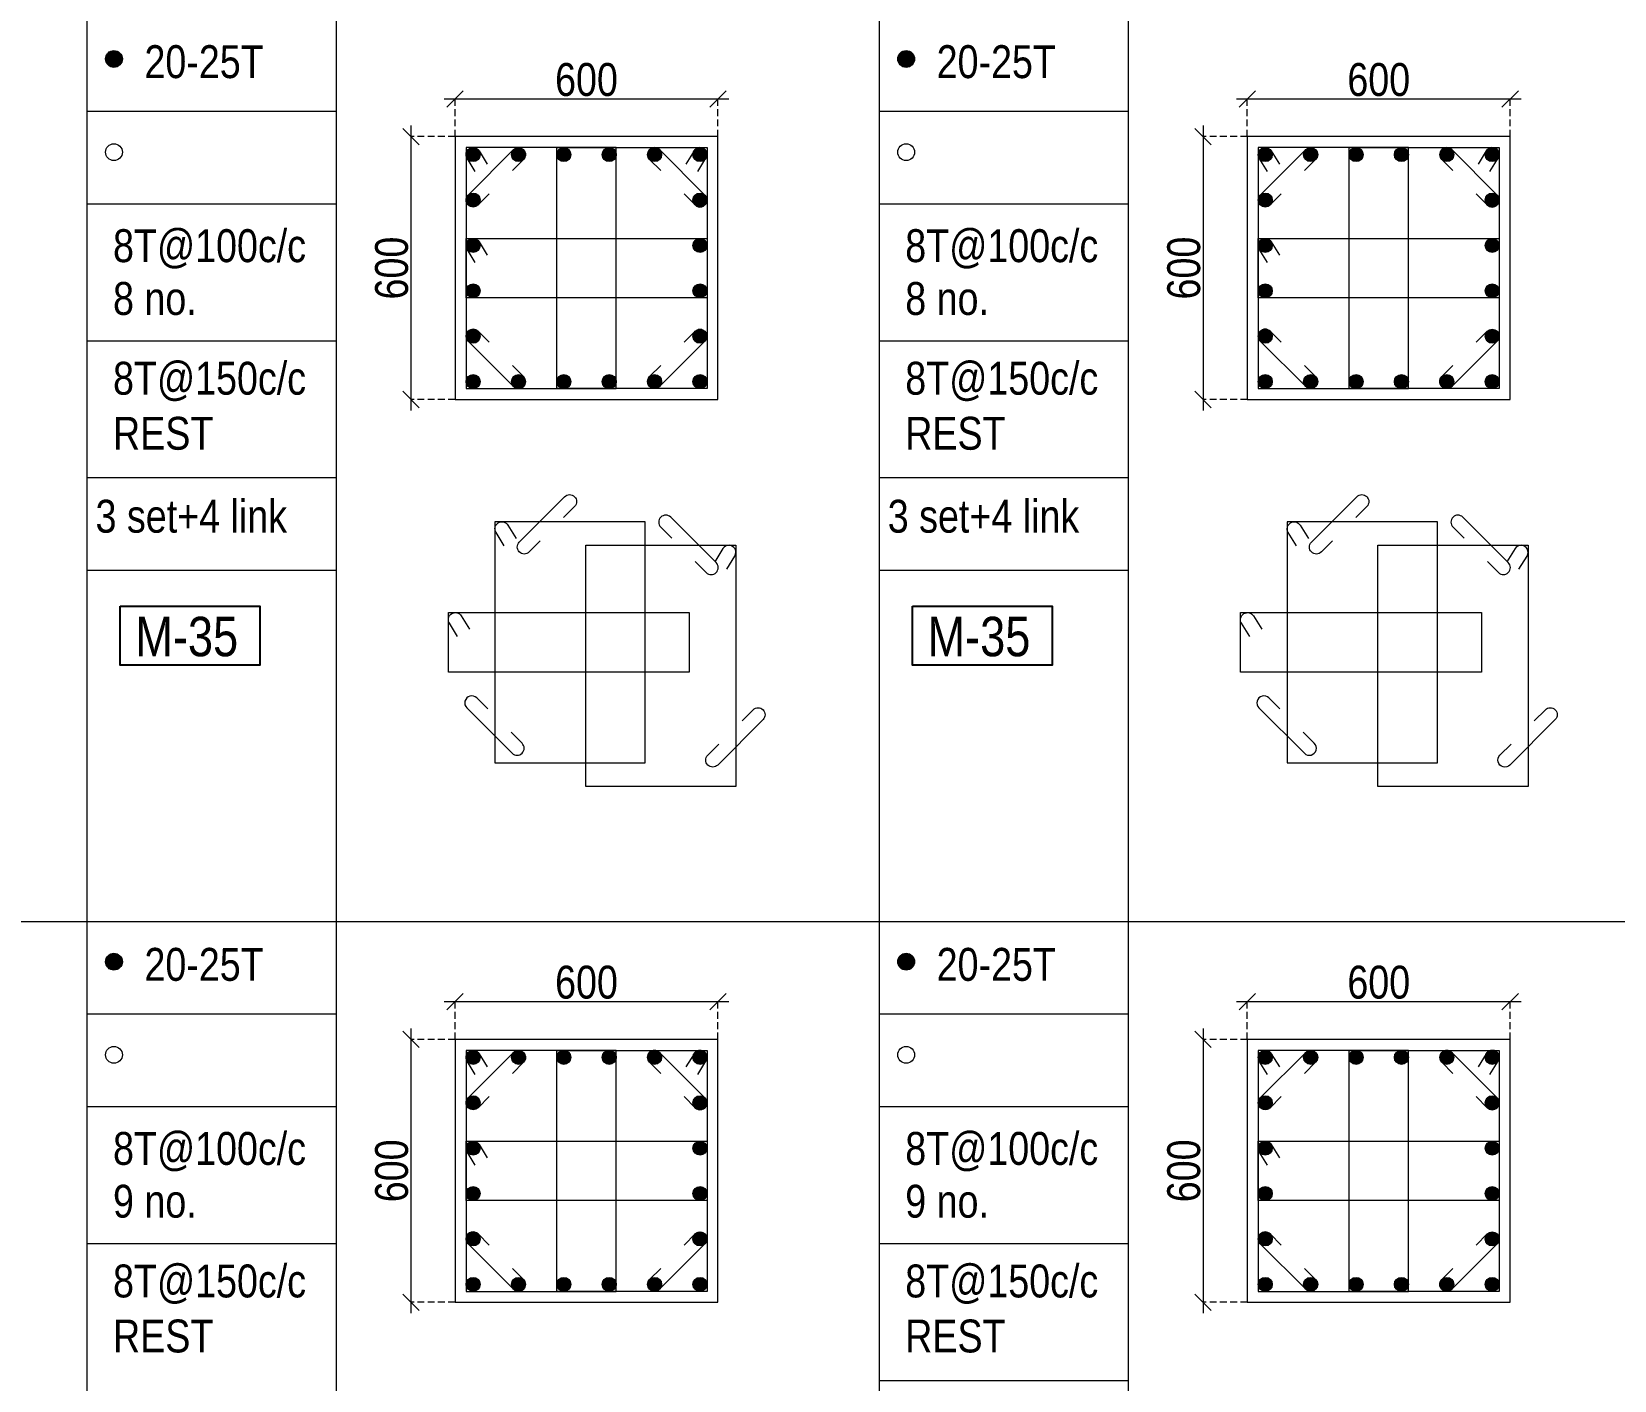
# Model space of a CAD drawing. Header units: millimetres. Extents: x 1112055 to 3390982, y -148532 to 766891.
# Drawn here: x 2546864 to 2561315, y 595794 to 608104 of the extents above; entities that cross this region are included whole.
import ezdxf
from ezdxf.enums import TextEntityAlignment as Align

# ---------------------------------------------------------------- set-up
doc = ezdxf.new("R2010")
doc.units = ezdxf.units.MM
doc.header["$PDMODE"] = 35
doc.header["$PDSIZE"] = -25
doc.linetypes.add('DASHED2', pattern=[0.375, 0.25, -0.125])
doc.linetypes.add('Hidden', pattern=[9.525, 6.35, -3.175])
for name, color, linetype, lineweight in [('B COL. SIZE DIM', 220, 'Continuous', 25), ('B COLSCH', 204, 'Continuous', 20), ('B COLUMN', 1, 'Hidden', 9), ('B STEEL', 34, 'Continuous', 15)]:
    doc.layers.add(name, color=color, linetype=linetype, lineweight=lineweight)
doc.layers.add('B TEXT', color=7, linetype='Continuous')
doc.styles.add('dim inside', font='romans.shx', dxfattribs={"width": 0.8, "height": 125})
doc.styles.add('SWINC', font='swissc.ttf')
doc.dimstyles.new('dim inside', dxfattribs={"dimtxt": 125, "dimasz": 100, "dimexe": 0, "dimexo": 0, "dimgap": 10, "dimtad": 0, "dimdec": 0, "dimzin": 0, "dimdsep": 46, "dimtxsty": 'dim inside', "dimblk": 'SMALL', "dimcen": 0.09, "dimadec": 0, "dimazin": 0, "dimtfac": 1, "dimtdec": 0, "dimtofl": 0, "dimtmove": 0, "dimatfit": 3, "dimfxl": 1, "dimtolj": 1, "dimtzin": 0, "dimarcsym": 2})

# ---------------------------------------------------------------- blocks, each defined once
blk = doc.blocks.new('_Oblique')
at = {"color": 0, "linetype": 'ByBlock', "lineweight": -2}
blk.add_line((-0.5, -0.5), (0.5, 0.5), dxfattribs=at)
blk = doc.blocks.new('*D5577')
at = {"layer": 'B COL. SIZE DIM', "color": 250, "lineweight": 9, "ltscale": 250, "transparency": 16777216}
blk.add_line((2557864, 599251), (2560464, 599251), dxfattribs=at)
at = {"layer": 'B COL. SIZE DIM', "color": 250, "linetype": 'DASHED2', "lineweight": 9, "ltscale": 250, "transparency": 16777216}
for p, q in [((2557964, 598906), (2557964, 599251)), ((2560364, 598906), (2560364, 599251))]:
    blk.add_line(p, q, dxfattribs=at)
at = {"layer": 'Defpoints', "color": 0, "lineweight": 40, "transparency": 16777216}
for p in [(2560364, 599251), (2557964, 598906), (2560364, 598906)]:
    blk.add_point(p, dxfattribs=at)
at = {"layer": 'B COL. SIZE DIM', "color": 250, "lineweight": 9, "transparency": 16777216, "xscale": 150, "yscale": 150, "zscale": 150, "rotation": 180}
blk.add_blockref('_Oblique', (2557964, 599251), dxfattribs=at)
at = {"layer": 'B COL. SIZE DIM', "color": 250, "lineweight": 9, "transparency": 16777216, "xscale": 150, "yscale": 150, "zscale": 150}
blk.add_blockref('_Oblique', (2560364, 599251), dxfattribs=at)
at = {"layer": 'B COL. SIZE DIM', "color": 6, "transparency": 16777216, "insert": (2559164, 599426), "char_height": 300, "attachment_point": 5, "style": 'SWINC'}
blk.add_mtext('\\A1;600', dxfattribs=at)
blk = doc.blocks.new('*D5578')
at = {"layer": 'B COL. SIZE DIM', "color": 250, "lineweight": 9, "ltscale": 250, "transparency": 16777216}
blk.add_line((2557560, 599006), (2557560, 596406), dxfattribs=at)
at = {"layer": 'B COL. SIZE DIM', "color": 250, "linetype": 'DASHED2', "lineweight": 9, "ltscale": 250, "transparency": 16777216}
for p, q in [((2557964, 598906), (2557560, 598906)), ((2557964, 596506), (2557560, 596506))]:
    blk.add_line(p, q, dxfattribs=at)
at = {"layer": 'Defpoints', "color": 0, "lineweight": 40, "transparency": 16777216}
for p in [(2557964, 598906), (2557560, 596506), (2557964, 596506)]:
    blk.add_point(p, dxfattribs=at)
at = {"layer": 'B COL. SIZE DIM', "color": 250, "lineweight": 9, "transparency": 16777216, "xscale": 150, "yscale": 150, "zscale": 150}
for p, rotation in [((2557560, 598906), 90), ((2557560, 596506), 270)]:
    blk.add_blockref('_Oblique', p, dxfattribs=dict(at, rotation=rotation))
at = {"layer": 'B COL. SIZE DIM', "color": 6, "transparency": 16777216, "insert": (2557385, 597706), "char_height": 300, "attachment_point": 5, "rotation": 90, "style": 'SWINC'}
blk.add_mtext('\\A1;600', dxfattribs=at)
blk = doc.blocks.new('*D5579')
at = {"layer": 'B COL. SIZE DIM', "color": 250, "lineweight": 9, "ltscale": 250, "transparency": 16777216}
blk.add_line((2557864, 607490), (2560464, 607490), dxfattribs=at)
at = {"layer": 'B COL. SIZE DIM', "color": 250, "linetype": 'DASHED2', "lineweight": 9, "ltscale": 250, "transparency": 16777216}
for p, q in [((2557964, 607146), (2557964, 607490)), ((2560364, 607146), (2560364, 607490))]:
    blk.add_line(p, q, dxfattribs=at)
at = {"layer": 'Defpoints', "color": 0, "lineweight": 40, "transparency": 16777216}
for p in [(2560364, 607490), (2557964, 607146), (2560364, 607146)]:
    blk.add_point(p, dxfattribs=at)
at = {"layer": 'B COL. SIZE DIM', "color": 250, "lineweight": 9, "transparency": 16777216, "xscale": 150, "yscale": 150, "zscale": 150, "rotation": 180}
blk.add_blockref('_Oblique', (2557964, 607490), dxfattribs=at)
at = {"layer": 'B COL. SIZE DIM', "color": 250, "lineweight": 9, "transparency": 16777216, "xscale": 150, "yscale": 150, "zscale": 150}
blk.add_blockref('_Oblique', (2560364, 607490), dxfattribs=at)
at = {"layer": 'B COL. SIZE DIM', "color": 6, "transparency": 16777216, "insert": (2559164, 607665), "char_height": 300, "attachment_point": 5, "style": 'SWINC'}
blk.add_mtext('\\A1;600', dxfattribs=at)
blk = doc.blocks.new('*D5580')
at = {"layer": 'B COL. SIZE DIM', "color": 250, "lineweight": 9, "ltscale": 250, "transparency": 16777216}
blk.add_line((2557560, 607246), (2557560, 604646), dxfattribs=at)
at = {"layer": 'B COL. SIZE DIM', "color": 250, "linetype": 'DASHED2', "lineweight": 9, "ltscale": 250, "transparency": 16777216}
for p, q in [((2557964, 607146), (2557560, 607146)), ((2557964, 604746), (2557560, 604746))]:
    blk.add_line(p, q, dxfattribs=at)
at = {"layer": 'Defpoints', "color": 0, "lineweight": 40, "transparency": 16777216}
for p in [(2557964, 607146), (2557560, 604746), (2557964, 604746)]:
    blk.add_point(p, dxfattribs=at)
at = {"layer": 'B COL. SIZE DIM', "color": 250, "lineweight": 9, "transparency": 16777216, "xscale": 150, "yscale": 150, "zscale": 150}
for p, rotation in [((2557560, 607146), 90), ((2557560, 604746), 270)]:
    blk.add_blockref('_Oblique', p, dxfattribs=dict(at, rotation=rotation))
at = {"layer": 'B COL. SIZE DIM', "color": 6, "transparency": 16777216, "insert": (2557385, 605946), "char_height": 300, "attachment_point": 5, "rotation": 90, "style": 'SWINC'}
blk.add_mtext('\\A1;600', dxfattribs=at)
blk = doc.blocks.new('*D5299')
at = {"layer": 'B COL. SIZE DIM', "color": 250, "lineweight": 9, "ltscale": 250, "transparency": 16777216}
blk.add_line((2550630, 599251), (2553230, 599251), dxfattribs=at)
at = {"layer": 'B COL. SIZE DIM', "color": 250, "linetype": 'DASHED2', "lineweight": 9, "ltscale": 250, "transparency": 16777216}
for p, q in [((2550730, 598906), (2550730, 599251)), ((2553130, 598906), (2553130, 599251))]:
    blk.add_line(p, q, dxfattribs=at)
at = {"layer": 'Defpoints', "color": 0, "lineweight": 40, "transparency": 16777216}
for p in [(2553130, 599251), (2550730, 598906), (2553130, 598906)]:
    blk.add_point(p, dxfattribs=at)
at = {"layer": 'B COL. SIZE DIM', "color": 250, "lineweight": 9, "transparency": 16777216, "xscale": 150, "yscale": 150, "zscale": 150, "rotation": 180}
blk.add_blockref('_Oblique', (2550730, 599251), dxfattribs=at)
at = {"layer": 'B COL. SIZE DIM', "color": 250, "lineweight": 9, "transparency": 16777216, "xscale": 150, "yscale": 150, "zscale": 150}
blk.add_blockref('_Oblique', (2553130, 599251), dxfattribs=at)
at = {"layer": 'B COL. SIZE DIM', "color": 6, "transparency": 16777216, "insert": (2551930, 599426), "char_height": 300, "attachment_point": 5, "style": 'SWINC'}
blk.add_mtext('\\A1;600', dxfattribs=at)
blk = doc.blocks.new('*D5300')
at = {"layer": 'B COL. SIZE DIM', "color": 250, "lineweight": 9, "ltscale": 250, "transparency": 16777216}
blk.add_line((2550327, 599006), (2550327, 596406), dxfattribs=at)
at = {"layer": 'B COL. SIZE DIM', "color": 250, "linetype": 'DASHED2', "lineweight": 9, "ltscale": 250, "transparency": 16777216}
for p, q in [((2550730, 598906), (2550327, 598906)), ((2550730, 596506), (2550327, 596506))]:
    blk.add_line(p, q, dxfattribs=at)
at = {"layer": 'Defpoints', "color": 0, "lineweight": 40, "transparency": 16777216}
for p in [(2550730, 598906), (2550327, 596506), (2550730, 596506)]:
    blk.add_point(p, dxfattribs=at)
at = {"layer": 'B COL. SIZE DIM', "color": 250, "lineweight": 9, "transparency": 16777216, "xscale": 150, "yscale": 150, "zscale": 150}
for p, rotation in [((2550327, 598906), 90), ((2550327, 596506), 270)]:
    blk.add_blockref('_Oblique', p, dxfattribs=dict(at, rotation=rotation))
at = {"layer": 'B COL. SIZE DIM', "color": 6, "transparency": 16777216, "insert": (2550152, 597706), "char_height": 300, "attachment_point": 5, "rotation": 90, "style": 'SWINC'}
blk.add_mtext('\\A1;600', dxfattribs=at)
blk = doc.blocks.new('*D5301')
at = {"layer": 'B COL. SIZE DIM', "color": 250, "lineweight": 9, "ltscale": 250, "transparency": 16777216}
blk.add_line((2550630, 607490), (2553230, 607490), dxfattribs=at)
at = {"layer": 'B COL. SIZE DIM', "color": 250, "linetype": 'DASHED2', "lineweight": 9, "ltscale": 250, "transparency": 16777216}
for p, q in [((2550730, 607146), (2550730, 607490)), ((2553130, 607146), (2553130, 607490))]:
    blk.add_line(p, q, dxfattribs=at)
at = {"layer": 'Defpoints', "color": 0, "lineweight": 40, "transparency": 16777216}
for p in [(2553130, 607490), (2550730, 607146), (2553130, 607146)]:
    blk.add_point(p, dxfattribs=at)
at = {"layer": 'B COL. SIZE DIM', "color": 250, "lineweight": 9, "transparency": 16777216, "xscale": 150, "yscale": 150, "zscale": 150, "rotation": 180}
blk.add_blockref('_Oblique', (2550730, 607490), dxfattribs=at)
at = {"layer": 'B COL. SIZE DIM', "color": 250, "lineweight": 9, "transparency": 16777216, "xscale": 150, "yscale": 150, "zscale": 150}
blk.add_blockref('_Oblique', (2553130, 607490), dxfattribs=at)
at = {"layer": 'B COL. SIZE DIM', "color": 6, "transparency": 16777216, "insert": (2551930, 607665), "char_height": 300, "attachment_point": 5, "style": 'SWINC'}
blk.add_mtext('\\A1;600', dxfattribs=at)
blk = doc.blocks.new('*D5302')
at = {"layer": 'B COL. SIZE DIM', "color": 250, "lineweight": 9, "ltscale": 250, "transparency": 16777216}
blk.add_line((2550327, 607246), (2550327, 604646), dxfattribs=at)
at = {"layer": 'B COL. SIZE DIM', "color": 250, "linetype": 'DASHED2', "lineweight": 9, "ltscale": 250, "transparency": 16777216}
for p, q in [((2550730, 607146), (2550327, 607146)), ((2550730, 604746), (2550327, 604746))]:
    blk.add_line(p, q, dxfattribs=at)
at = {"layer": 'Defpoints', "color": 0, "lineweight": 40, "transparency": 16777216}
for p in [(2550730, 607146), (2550327, 604746), (2550730, 604746)]:
    blk.add_point(p, dxfattribs=at)
at = {"layer": 'B COL. SIZE DIM', "color": 250, "lineweight": 9, "transparency": 16777216, "xscale": 150, "yscale": 150, "zscale": 150}
for p, rotation in [((2550327, 607146), 90), ((2550327, 604746), 270)]:
    blk.add_blockref('_Oblique', p, dxfattribs=dict(at, rotation=rotation))
at = {"layer": 'B COL. SIZE DIM', "color": 6, "transparency": 16777216, "insert": (2550152, 605946), "char_height": 300, "attachment_point": 5, "rotation": 90, "style": 'SWINC'}
blk.add_mtext('\\A1;600', dxfattribs=at)

msp = doc.modelspace()

# ---------------------------------------------------------------- hatches: boundary and pattern name
at = {"layer": 'B STEEL', "lineweight": 9, "ltscale": 0.5}
h = msp.add_hatch(color=34, dxfattribs=at)
edge = h.paths.add_edge_path()
edge.add_arc((2547615.2, 607854.7), 76.8, 0, 360)
h = msp.add_hatch(color=34, dxfattribs=at)
edge = h.paths.add_edge_path()
edge.add_arc((2554848.8, 607854.7), 76.8, 0, 360)
h = msp.add_hatch(color=34, dxfattribs=at)
edge = h.paths.add_edge_path()
edge.add_arc((2550894.4, 606981.5), 64, 0, 360)
h = msp.add_hatch(color=34, dxfattribs=at)
edge = h.paths.add_edge_path()
edge.add_arc((2551308.8, 606981.5), 64, 180, 540, ccw=False)
at = {"layer": 'B STEEL'}
h = msp.add_hatch(color=34, dxfattribs=at)
edge = h.paths.add_edge_path()
edge.add_arc((2551723.2, 606981.5), 64, 0, 360)
h = msp.add_hatch(color=34, dxfattribs=at)
edge = h.paths.add_edge_path()
edge.add_arc((2552137.6, 606981.5), 64, 0, 360)
at = {"layer": 'B STEEL', "lineweight": 9, "ltscale": 0.5}
h = msp.add_hatch(color=34, dxfattribs=at)
edge = h.paths.add_edge_path()
edge.add_arc((2552552, 606981.5), 64, 180, 540, ccw=False)
h = msp.add_hatch(color=34, dxfattribs=at)
edge = h.paths.add_edge_path()
edge.add_arc((2552966.4, 606981.5), 64, 180, 540, ccw=False)
h = msp.add_hatch(color=34, dxfattribs=at)
edge = h.paths.add_edge_path()
edge.add_arc((2558128, 606981.5), 64, 0, 360)
h = msp.add_hatch(color=34, dxfattribs=at)
edge = h.paths.add_edge_path()
edge.add_arc((2558542.4, 606981.5), 64, 180, 540, ccw=False)
at = {"layer": 'B STEEL'}
h = msp.add_hatch(color=34, dxfattribs=at)
edge = h.paths.add_edge_path()
edge.add_arc((2558956.8, 606981.5), 64, 0, 360)
h = msp.add_hatch(color=34, dxfattribs=at)
edge = h.paths.add_edge_path()
edge.add_arc((2559371.2, 606981.5), 64, 0, 360)
at = {"layer": 'B STEEL', "lineweight": 9, "ltscale": 0.5}
h = msp.add_hatch(color=34, dxfattribs=at)
edge = h.paths.add_edge_path()
edge.add_arc((2559785.6, 606981.5), 64, 180, 540, ccw=False)
h = msp.add_hatch(color=34, dxfattribs=at)
edge = h.paths.add_edge_path()
edge.add_arc((2560199.9, 606981.5), 64, 180, 540, ccw=False)
h = msp.add_hatch(color=34, dxfattribs=at)
edge = h.paths.add_edge_path()
edge.add_arc((2550894.4, 606567.1), 64, 0, 360)
h = msp.add_hatch(color=34, dxfattribs=at)
edge = h.paths.add_edge_path()
edge.add_arc((2552966.4, 606567.1), 64, 180, 540, ccw=False)
h = msp.add_hatch(color=34, dxfattribs=at)
edge = h.paths.add_edge_path()
edge.add_arc((2558128, 606567.1), 64, 0, 360)
h = msp.add_hatch(color=34, dxfattribs=at)
edge = h.paths.add_edge_path()
edge.add_arc((2560199.9, 606567.1), 64, 180, 540, ccw=False)
at = {"layer": 'B STEEL'}
h = msp.add_hatch(color=34, dxfattribs=at)
edge = h.paths.add_edge_path()
edge.add_arc((2550894.4, 606152.7), 64, 0, 360)
h = msp.add_hatch(color=34, dxfattribs=at)
edge = h.paths.add_edge_path()
edge.add_arc((2552966.4, 606152.7), 64, 0, 360)
h = msp.add_hatch(color=34, dxfattribs=at)
edge = h.paths.add_edge_path()
edge.add_arc((2558128, 606152.7), 64, 0, 360)
h = msp.add_hatch(color=34, dxfattribs=at)
edge = h.paths.add_edge_path()
edge.add_arc((2560199.9, 606152.7), 64, 0, 360)
h = msp.add_hatch(color=34, dxfattribs=at)
edge = h.paths.add_edge_path()
edge.add_arc((2550894.4, 605738.3), 64, 0, 360)
h = msp.add_hatch(color=34, dxfattribs=at)
edge = h.paths.add_edge_path()
edge.add_arc((2552966.4, 605738.3), 64, 0, 360)
h = msp.add_hatch(color=34, dxfattribs=at)
edge = h.paths.add_edge_path()
edge.add_arc((2558128, 605738.3), 64, 0, 360)
h = msp.add_hatch(color=34, dxfattribs=at)
edge = h.paths.add_edge_path()
edge.add_arc((2560199.9, 605738.3), 64, 0, 360)
at = {"layer": 'B STEEL', "lineweight": 9, "ltscale": 0.5}
h = msp.add_hatch(color=34, dxfattribs=at)
edge = h.paths.add_edge_path()
edge.add_arc((2550894.4, 605323.9), 64, 0, 360)
h = msp.add_hatch(color=34, dxfattribs=at)
edge = h.paths.add_edge_path()
edge.add_arc((2552966.4, 605323.9), 64, 180, 540, ccw=False)
h = msp.add_hatch(color=34, dxfattribs=at)
edge = h.paths.add_edge_path()
edge.add_arc((2558128, 605323.9), 64, 0, 360)
h = msp.add_hatch(color=34, dxfattribs=at)
edge = h.paths.add_edge_path()
edge.add_arc((2560199.9, 605323.9), 64, 180, 540, ccw=False)
h = msp.add_hatch(color=34, dxfattribs=at)
edge = h.paths.add_edge_path()
edge.add_arc((2550894.4, 604909.5), 64, 0, 360, ccw=False)
h = msp.add_hatch(color=34, dxfattribs=at)
edge = h.paths.add_edge_path()
edge.add_arc((2551308.8, 604909.5), 64, -180, 180)
at = {"layer": 'B STEEL'}
h = msp.add_hatch(color=34, dxfattribs=at)
edge = h.paths.add_edge_path()
edge.add_arc((2551723.2, 604909.5), 64, 0, 360)
h = msp.add_hatch(color=34, dxfattribs=at)
edge = h.paths.add_edge_path()
edge.add_arc((2552137.6, 604909.5), 64, 0, 360)
at = {"layer": 'B STEEL', "lineweight": 9, "ltscale": 0.5}
h = msp.add_hatch(color=34, dxfattribs=at)
edge = h.paths.add_edge_path()
edge.add_arc((2552552, 604909.5), 64, -180, 180)
h = msp.add_hatch(color=34, dxfattribs=at)
edge = h.paths.add_edge_path()
edge.add_arc((2552966.4, 604909.5), 64, -180, 180)
h = msp.add_hatch(color=34, dxfattribs=at)
edge = h.paths.add_edge_path()
edge.add_arc((2558128, 604909.5), 64, 0, 360, ccw=False)
h = msp.add_hatch(color=34, dxfattribs=at)
edge = h.paths.add_edge_path()
edge.add_arc((2558542.4, 604909.5), 64, -180, 180)
at = {"layer": 'B STEEL'}
h = msp.add_hatch(color=34, dxfattribs=at)
edge = h.paths.add_edge_path()
edge.add_arc((2558956.8, 604909.5), 64, 0, 360)
h = msp.add_hatch(color=34, dxfattribs=at)
edge = h.paths.add_edge_path()
edge.add_arc((2559371.2, 604909.5), 64, 0, 360)
at = {"layer": 'B STEEL', "lineweight": 9, "ltscale": 0.5}
h = msp.add_hatch(color=34, dxfattribs=at)
edge = h.paths.add_edge_path()
edge.add_arc((2559785.6, 604909.5), 64, -180, 180)
h = msp.add_hatch(color=34, dxfattribs=at)
edge = h.paths.add_edge_path()
edge.add_arc((2560199.9, 604909.5), 64, -180, 180)
h = msp.add_hatch(color=34, dxfattribs=at)
edge = h.paths.add_edge_path()
edge.add_arc((2547615.2, 599614.8), 76.8, 0, 360)
h = msp.add_hatch(color=34, dxfattribs=at)
edge = h.paths.add_edge_path()
edge.add_arc((2554848.8, 599614.8), 76.8, 0, 360)
h = msp.add_hatch(color=34, dxfattribs=at)
edge = h.paths.add_edge_path()
edge.add_arc((2550894.4, 598741.7), 64, 0, 360)
h = msp.add_hatch(color=34, dxfattribs=at)
edge = h.paths.add_edge_path()
edge.add_arc((2551308.8, 598741.7), 64, 180, 540, ccw=False)
at = {"layer": 'B STEEL'}
h = msp.add_hatch(color=34, dxfattribs=at)
edge = h.paths.add_edge_path()
edge.add_arc((2551723.2, 598741.7), 64, 0, 360)
h = msp.add_hatch(color=34, dxfattribs=at)
edge = h.paths.add_edge_path()
edge.add_arc((2552137.6, 598741.7), 64, 0, 360)
at = {"layer": 'B STEEL', "lineweight": 9, "ltscale": 0.5}
h = msp.add_hatch(color=34, dxfattribs=at)
edge = h.paths.add_edge_path()
edge.add_arc((2552552, 598741.7), 64, 180, 540, ccw=False)
h = msp.add_hatch(color=34, dxfattribs=at)
edge = h.paths.add_edge_path()
edge.add_arc((2552966.4, 598741.7), 64, 180, 540, ccw=False)
h = msp.add_hatch(color=34, dxfattribs=at)
edge = h.paths.add_edge_path()
edge.add_arc((2558128, 598741.7), 64, 0, 360)
h = msp.add_hatch(color=34, dxfattribs=at)
edge = h.paths.add_edge_path()
edge.add_arc((2558542.4, 598741.7), 64, 180, 540, ccw=False)
at = {"layer": 'B STEEL'}
h = msp.add_hatch(color=34, dxfattribs=at)
edge = h.paths.add_edge_path()
edge.add_arc((2558956.8, 598741.7), 64, 0, 360)
h = msp.add_hatch(color=34, dxfattribs=at)
edge = h.paths.add_edge_path()
edge.add_arc((2559371.2, 598741.7), 64, 0, 360)
at = {"layer": 'B STEEL', "lineweight": 9, "ltscale": 0.5}
h = msp.add_hatch(color=34, dxfattribs=at)
edge = h.paths.add_edge_path()
edge.add_arc((2559785.6, 598741.7), 64, 180, 540, ccw=False)
h = msp.add_hatch(color=34, dxfattribs=at)
edge = h.paths.add_edge_path()
edge.add_arc((2560199.9, 598741.7), 64, 180, 540, ccw=False)
h = msp.add_hatch(color=34, dxfattribs=at)
edge = h.paths.add_edge_path()
edge.add_arc((2550894.4, 598327.3), 64, 0, 360)
h = msp.add_hatch(color=34, dxfattribs=at)
edge = h.paths.add_edge_path()
edge.add_arc((2552966.4, 598327.3), 64, 180, 540, ccw=False)
h = msp.add_hatch(color=34, dxfattribs=at)
edge = h.paths.add_edge_path()
edge.add_arc((2558128, 598327.3), 64, 0, 360)
h = msp.add_hatch(color=34, dxfattribs=at)
edge = h.paths.add_edge_path()
edge.add_arc((2560199.9, 598327.3), 64, 180, 540, ccw=False)
at = {"layer": 'B STEEL'}
h = msp.add_hatch(color=34, dxfattribs=at)
edge = h.paths.add_edge_path()
edge.add_arc((2550894.4, 597912.9), 64, 0, 360)
h = msp.add_hatch(color=34, dxfattribs=at)
edge = h.paths.add_edge_path()
edge.add_arc((2552966.4, 597912.9), 64, 0, 360)
h = msp.add_hatch(color=34, dxfattribs=at)
edge = h.paths.add_edge_path()
edge.add_arc((2558128, 597912.9), 64, 0, 360)
h = msp.add_hatch(color=34, dxfattribs=at)
edge = h.paths.add_edge_path()
edge.add_arc((2560199.9, 597912.9), 64, 0, 360)
h = msp.add_hatch(color=34, dxfattribs=at)
edge = h.paths.add_edge_path()
edge.add_arc((2550894.4, 597498.5), 64, 0, 360)
h = msp.add_hatch(color=34, dxfattribs=at)
edge = h.paths.add_edge_path()
edge.add_arc((2552966.4, 597498.5), 64, 0, 360)
h = msp.add_hatch(color=34, dxfattribs=at)
edge = h.paths.add_edge_path()
edge.add_arc((2558128, 597498.5), 64, 0, 360)
h = msp.add_hatch(color=34, dxfattribs=at)
edge = h.paths.add_edge_path()
edge.add_arc((2560199.9, 597498.5), 64, 0, 360)
at = {"layer": 'B STEEL', "lineweight": 9, "ltscale": 0.5}
h = msp.add_hatch(color=34, dxfattribs=at)
edge = h.paths.add_edge_path()
edge.add_arc((2550894.4, 597084.1), 64, 0, 360)
h = msp.add_hatch(color=34, dxfattribs=at)
edge = h.paths.add_edge_path()
edge.add_arc((2552966.4, 597084.1), 64, 180, 540, ccw=False)
h = msp.add_hatch(color=34, dxfattribs=at)
edge = h.paths.add_edge_path()
edge.add_arc((2558128, 597084.1), 64, 0, 360)
h = msp.add_hatch(color=34, dxfattribs=at)
edge = h.paths.add_edge_path()
edge.add_arc((2560199.9, 597084.1), 64, 180, 540, ccw=False)
h = msp.add_hatch(color=34, dxfattribs=at)
edge = h.paths.add_edge_path()
edge.add_arc((2550894.4, 596669.7), 64, 0, 360, ccw=False)
h = msp.add_hatch(color=34, dxfattribs=at)
edge = h.paths.add_edge_path()
edge.add_arc((2551308.8, 596669.7), 64, -180, 180)
at = {"layer": 'B STEEL'}
h = msp.add_hatch(color=34, dxfattribs=at)
edge = h.paths.add_edge_path()
edge.add_arc((2551723.2, 596669.7), 64, 0, 360)
h = msp.add_hatch(color=34, dxfattribs=at)
edge = h.paths.add_edge_path()
edge.add_arc((2552137.6, 596669.7), 64, 0, 360)
at = {"layer": 'B STEEL', "lineweight": 9, "ltscale": 0.5}
h = msp.add_hatch(color=34, dxfattribs=at)
edge = h.paths.add_edge_path()
edge.add_arc((2552552, 596669.7), 64, -180, 180)
h = msp.add_hatch(color=34, dxfattribs=at)
edge = h.paths.add_edge_path()
edge.add_arc((2552966.4, 596669.7), 64, -180, 180)
h = msp.add_hatch(color=34, dxfattribs=at)
edge = h.paths.add_edge_path()
edge.add_arc((2558128, 596669.7), 64, 0, 360, ccw=False)
h = msp.add_hatch(color=34, dxfattribs=at)
edge = h.paths.add_edge_path()
edge.add_arc((2558542.4, 596669.7), 64, -180, 180)
at = {"layer": 'B STEEL'}
h = msp.add_hatch(color=34, dxfattribs=at)
edge = h.paths.add_edge_path()
edge.add_arc((2558956.8, 596669.7), 64, 0, 360)
h = msp.add_hatch(color=34, dxfattribs=at)
edge = h.paths.add_edge_path()
edge.add_arc((2559371.2, 596669.7), 64, 0, 360)
at = {"layer": 'B STEEL', "lineweight": 9, "ltscale": 0.5}
h = msp.add_hatch(color=34, dxfattribs=at)
edge = h.paths.add_edge_path()
edge.add_arc((2559785.6, 596669.7), 64, -180, 180)
h = msp.add_hatch(color=34, dxfattribs=at)
edge = h.paths.add_edge_path()
edge.add_arc((2560199.9, 596669.7), 64, -180, 180)

# ---------------------------------------------------------------- linework, layer by layer
at = {"layer": 'B COLSCH', "color": 250, "lineweight": 0}
for p, q in [((2547369, 649422.2), (2547369, 583503.5)), ((2549643.3, 649422.2), (2549643.3, 574628.3)), ((2554602.5, 649422.2), (2554602.5, 583503.5)), ((2556876.9, 649422.2), (2556876.9, 574628.3)), ((2547369, 607378), (2549643.3, 607378)), ((2554602.5, 607378), (2556876.9, 607378)), ((2547369, 606533), (2549643.3, 606533)), ((2554602.5, 606533), (2556876.9, 606533)), ((2547369, 605283.2), (2549643.3, 605283.2)), ((2554602.5, 605283.2), (2556876.9, 605283.2)), ((2547369, 604033.5), (2549643.3, 604033.5)), ((2554602.5, 604033.5), (2556876.9, 604033.5)), ((2547369, 603188.5), (2549643.3, 603188.5)), ((2554602.5, 603188.5), (2556876.9, 603188.5)), ((2487307.1, 599983.1), (2667535.6, 599983.1)), ((2547369, 599138.2), (2549643.3, 599138.2)), ((2554602.5, 599138.2), (2556876.9, 599138.2)), ((2547369, 598293.2), (2549643.3, 598293.2)), ((2554602.5, 598293.2), (2556876.9, 598293.2)), ((2547369, 597043.4), (2549643.3, 597043.4)), ((2554602.5, 597043.4), (2556876.9, 597043.4)), ((2554602.5, 595793.6), (2556876.9, 595793.6))]:
    msp.add_line(p, q, dxfattribs=at)
at = {"layer": 'B COLUMN', "color": 1, "linetype": 'ByBlock', "lineweight": 20}
for points in [[(2550730.4, 604745.5), (2553130.4, 604745.5), (2553130.4, 607145.5), (2550730.4, 607145.5)], [(2557964, 604745.5), (2560364, 604745.5), (2560364, 607145.5), (2557964, 607145.5)], [(2550730.4, 596505.7), (2553130.4, 596505.7), (2553130.4, 598905.7), (2550730.4, 598905.7)], [(2557964, 596505.7), (2560364, 596505.7), (2560364, 598905.7), (2557964, 598905.7)]]:
    msp.add_lwpolyline(points, close=True, dxfattribs=at)
at = {"layer": 'B STEEL', "color": 34, "lineweight": 9, "ltscale": 0.5}
for points in [[(2550830.4, 604845.5), (2552201.6, 604845.5), (2552201.6, 607045.5), (2550830.4, 607045.5)], [(2553030.4, 604845.5), (2551659.2, 604845.5), (2551659.2, 607045.5), (2553030.4, 607045.5)], [(2558064, 604845.5), (2559435.2, 604845.5), (2559435.2, 607045.5), (2558064, 607045.5)], [(2560264, 604845.5), (2558892.7, 604845.5), (2558892.7, 607045.5), (2560264, 607045.5)], [(2550830.4, 606216.7), (2553030.4, 606216.7), (2553030.4, 605674.3), (2550830.4, 605674.3)], [(2558064, 606216.7), (2560264, 606216.7), (2560264, 605674.3), (2558064, 605674.3)], [(2551094.4, 601429.9), (2552465.6, 601429.9), (2552465.6, 603629.9), (2551094.4, 603629.9)], [(2558328, 601429.9), (2559699.2, 601429.9), (2559699.2, 603629.9), (2558328, 603629.9)], [(2553294.4, 601215.4), (2551923.2, 601215.4), (2551923.2, 603415.4), (2553294.4, 603415.4)], [(2560528, 601215.4), (2559156.7, 601215.4), (2559156.7, 603415.4), (2560528, 603415.4)], [(2550668.5, 602801.2), (2552868.5, 602801.2), (2552868.5, 602258.7), (2550668.5, 602258.7)], [(2557902, 602801.2), (2560102, 602801.2), (2560102, 602258.7), (2557902, 602258.7)], [(2550830.4, 596605.7), (2552201.6, 596605.7), (2552201.6, 598805.7), (2550830.4, 598805.7)], [(2553030.4, 596605.7), (2551659.2, 596605.7), (2551659.2, 598805.7), (2553030.4, 598805.7)], [(2558064, 596605.7), (2559435.2, 596605.7), (2559435.2, 598805.7), (2558064, 598805.7)], [(2560264, 596605.7), (2558892.7, 596605.7), (2558892.7, 598805.7), (2560264, 598805.7)], [(2550830.4, 597976.9), (2553030.4, 597976.9), (2553030.4, 597434.5), (2550830.4, 597434.5)], [(2558064, 597976.9), (2560264, 597976.9), (2560264, 597434.5), (2558064, 597434.5)]]:
    msp.add_lwpolyline(points, close=True, dxfattribs=at)
for points in [[(2550914.7, 606826.5), (2550839.9, 606947.9, -1), (2550949, 607015.1), (2551023.7, 606893.6)], [(2551040.6, 606622.7), (2550939.7, 606521.8, -1), (2550849.2, 606612.4), (2551263.6, 607026.8, -1), (2551354.1, 606936.2), (2551253.2, 606835.4)], [(2552820.3, 606622.7), (2552921.1, 606521.8, 1), (2553011.7, 606612.4), (2552597.3, 607026.8, 1), (2552506.7, 606936.2), (2552607.6, 606835.4)], [(2552946.2, 606826.5), (2553020.9, 606947.9, 1), (2552911.9, 607015.1), (2552837.1, 606893.6)], [(2558148.2, 606826.5), (2558073.5, 606947.9, -1), (2558182.5, 607015.1), (2558257.3, 606893.6)], [(2558274.1, 606622.7), (2558173.3, 606521.8, -1), (2558082.7, 606612.4), (2558497.1, 607026.8, -1), (2558587.6, 606936.2), (2558486.8, 606835.4)], [(2560053.8, 606622.7), (2560154.7, 606521.8, 1), (2560245.2, 606612.4), (2559830.8, 607026.8, 1), (2559740.3, 606936.2), (2559841.1, 606835.4)], [(2560179.7, 606826.5), (2560254.5, 606947.9, 1), (2560145.4, 607015.1), (2560070.7, 606893.6)], [(2550914.7, 605997.7), (2550839.9, 606119.2, -1), (2550949, 606186.3), (2551023.7, 606064.8)], [(2558148.2, 605997.7), (2558073.5, 606119.2, -1), (2558182.5, 606186.3), (2558257.3, 606064.8)], [(2551040.6, 605268.3), (2550939.7, 605369.2, 1), (2550849.2, 605278.7), (2551263.6, 604864.3, 1), (2551354.1, 604954.8), (2551253.2, 605055.7)], [(2552820.3, 605268.3), (2552921.1, 605369.2, -1), (2553011.7, 605278.7), (2552597.3, 604864.3, -1), (2552506.7, 604954.8), (2552607.6, 605055.7)], [(2558274.1, 605268.3), (2558173.3, 605369.2, 1), (2558082.7, 605278.7), (2558497.1, 604864.3, 1), (2558587.6, 604954.8), (2558486.8, 605055.7)], [(2560053.8, 605268.3), (2560154.7, 605369.2, -1), (2560245.2, 605278.7), (2559830.8, 604864.3, -1), (2559740.3, 604954.8), (2559841.1, 605055.7)], [(2551507.5, 603455.4), (2551406.6, 603354.5, -1), (2551316.1, 603445), (2551730.5, 603859.4, -1), (2551821, 603768.9), (2551720.2, 603668)], [(2558741.1, 603455.4), (2558640.2, 603354.5, -1), (2558549.6, 603445), (2558964, 603859.4, -1), (2559054.6, 603768.9), (2558953.7, 603668)], [(2552922.1, 603267.9), (2553023, 603167, 1), (2553113.5, 603257.5), (2552699.1, 603671.9, 1), (2552608.6, 603581.4), (2552709.5, 603480.5)], [(2560155.7, 603267.9), (2560256.5, 603167, 1), (2560347.1, 603257.5), (2559932.7, 603671.9, 1), (2559842.1, 603581.4), (2559943, 603480.5)], [(2551178.7, 603410.9), (2551103.9, 603532.4, -1), (2551213, 603599.5), (2551287.7, 603478)], [(2558412.2, 603410.9), (2558337.5, 603532.4, -1), (2558446.5, 603599.5), (2558521.3, 603478)], [(2553210.1, 603196.3), (2553284.9, 603317.8, 1), (2553175.9, 603384.9), (2553101.1, 603263.4)], [(2560443.7, 603196.3), (2560518.5, 603317.8, 1), (2560409.4, 603384.9), (2560334.7, 603263.4)], [(2550752.7, 602582.1), (2550678, 602703.6, -1), (2550787, 602770.7), (2550861.8, 602649.2)], [(2557986.3, 602582.1), (2557911.5, 602703.6, -1), (2558020.6, 602770.7), (2558095.3, 602649.2)], [(2551028.4, 601921.7), (2550927.5, 602022.6, 1), (2550837, 601932), (2551251.4, 601517.7, 1), (2551341.9, 601608.2), (2551241, 601709.1)], [(2553350.7, 601813.8), (2553451.5, 601914.7, -1), (2553542.1, 601824.1), (2553127.7, 601409.7, -1), (2553037.1, 601500.3), (2553138, 601601.1)], [(2558261.9, 601921.7), (2558161.1, 602022.6, 1), (2558070.5, 601932), (2558484.9, 601517.7, 1), (2558575.5, 601608.2), (2558474.6, 601709.1)], [(2560584.2, 601813.8), (2560685.1, 601914.7, -1), (2560775.6, 601824.1), (2560361.2, 601409.7, -1), (2560270.7, 601500.3), (2560371.6, 601601.1)], [(2550914.7, 598586.6), (2550839.9, 598708.1, -1), (2550949, 598775.2), (2551023.7, 598653.7)], [(2551040.6, 598382.9), (2550939.7, 598282, -1), (2550849.2, 598372.5), (2551263.6, 598786.9, -1), (2551354.1, 598696.4), (2551253.2, 598595.5)], [(2552820.3, 598382.9), (2552921.1, 598282, 1), (2553011.7, 598372.5), (2552597.3, 598786.9, 1), (2552506.7, 598696.4), (2552607.6, 598595.5)], [(2552946.2, 598586.6), (2553020.9, 598708.1, 1), (2552911.9, 598775.2), (2552837.1, 598653.7)], [(2558148.2, 598586.6), (2558073.5, 598708.1, -1), (2558182.5, 598775.2), (2558257.3, 598653.7)], [(2558274.1, 598382.9), (2558173.3, 598282, -1), (2558082.7, 598372.5), (2558497.1, 598786.9, -1), (2558587.6, 598696.4), (2558486.8, 598595.5)], [(2560053.8, 598382.9), (2560154.7, 598282, 1), (2560245.2, 598372.5), (2559830.8, 598786.9, 1), (2559740.3, 598696.4), (2559841.1, 598595.5)], [(2560179.7, 598586.6), (2560254.5, 598708.1, 1), (2560145.4, 598775.2), (2560070.7, 598653.7)], [(2550914.7, 597757.8), (2550839.9, 597879.3, -1), (2550949, 597946.4), (2551023.7, 597824.9)], [(2558148.2, 597757.8), (2558073.5, 597879.3, -1), (2558182.5, 597946.4), (2558257.3, 597824.9)], [(2551040.6, 597028.5), (2550939.7, 597129.4, 1), (2550849.2, 597038.8), (2551263.6, 596624.4, 1), (2551354.1, 596715), (2551253.2, 596815.8)], [(2552820.3, 597028.5), (2552921.1, 597129.4, -1), (2553011.7, 597038.8), (2552597.3, 596624.4, -1), (2552506.7, 596715), (2552607.6, 596815.8)], [(2558274.1, 597028.5), (2558173.3, 597129.4, 1), (2558082.7, 597038.8), (2558497.1, 596624.4, 1), (2558587.6, 596715), (2558486.8, 596815.8)], [(2560053.8, 597028.5), (2560154.7, 597129.4, -1), (2560245.2, 597038.8), (2559830.8, 596624.4, -1), (2559740.3, 596715), (2559841.1, 596815.8)]]:
    msp.add_lwpolyline(points, format="xyb", dxfattribs=at)
for centre, radius in [((2547615.2, 607854.7), 76.8), ((2554848.8, 607854.7), 76.8), ((2547615.2, 607004.4), 76.8), ((2550894.4, 606981.5), 64), ((2551308.8, 606981.5), 64), ((2551723.2, 606981.5), 64), ((2552137.6, 606981.5), 64), ((2552552, 606981.5), 64), ((2552966.4, 606981.5), 64), ((2554848.8, 607004.4), 76.8), ((2558128, 606981.5), 64), ((2558542.4, 606981.5), 64), ((2558956.8, 606981.5), 64), ((2559371.2, 606981.5), 64), ((2559785.6, 606981.5), 64), ((2560199.9, 606981.5), 64), ((2550894.4, 606567.1), 64), ((2552966.4, 606567.1), 64), ((2558128, 606567.1), 64), ((2560199.9, 606567.1), 64), ((2550894.4, 606152.7), 64), ((2552966.4, 606152.7), 64), ((2558128, 606152.7), 64), ((2560199.9, 606152.7), 64), ((2550894.4, 605738.3), 64), ((2552966.4, 605738.3), 64), ((2558128, 605738.3), 64), ((2560199.9, 605738.3), 64), ((2550894.4, 605323.9), 64), ((2552966.4, 605323.9), 64), ((2558128, 605323.9), 64), ((2560199.9, 605323.9), 64), ((2550894.4, 604909.5), 64), ((2551308.8, 604909.5), 64), ((2551723.2, 604909.5), 64), ((2552137.6, 604909.5), 64), ((2552552, 604909.5), 64), ((2552966.4, 604909.5), 64), ((2558128, 604909.5), 64), ((2558542.4, 604909.5), 64), ((2558956.8, 604909.5), 64), ((2559371.2, 604909.5), 64), ((2559785.6, 604909.5), 64), ((2560199.9, 604909.5), 64), ((2547615.2, 599614.8), 76.8), ((2554848.8, 599614.8), 76.8), ((2547615.2, 598764.6), 76.8), ((2550894.4, 598741.7), 64), ((2551308.8, 598741.7), 64), ((2551723.2, 598741.7), 64), ((2552137.6, 598741.7), 64), ((2552552, 598741.7), 64), ((2552966.4, 598741.7), 64), ((2554848.8, 598764.6), 76.8), ((2558128, 598741.7), 64), ((2558542.4, 598741.7), 64), ((2558956.8, 598741.7), 64), ((2559371.2, 598741.7), 64), ((2559785.6, 598741.7), 64), ((2560199.9, 598741.7), 64), ((2550894.4, 598327.3), 64), ((2552966.4, 598327.3), 64), ((2558128, 598327.3), 64), ((2560199.9, 598327.3), 64), ((2550894.4, 597912.9), 64), ((2552966.4, 597912.9), 64), ((2558128, 597912.9), 64), ((2560199.9, 597912.9), 64), ((2550894.4, 597498.5), 64), ((2552966.4, 597498.5), 64), ((2558128, 597498.5), 64), ((2560199.9, 597498.5), 64), ((2550894.4, 597084.1), 64), ((2552966.4, 597084.1), 64), ((2558128, 597084.1), 64), ((2560199.9, 597084.1), 64), ((2550894.4, 596669.7), 64), ((2551308.8, 596669.7), 64), ((2551723.2, 596669.7), 64), ((2552137.6, 596669.7), 64), ((2552552, 596669.7), 64), ((2552966.4, 596669.7), 64), ((2558128, 596669.7), 64), ((2558542.4, 596669.7), 64), ((2558956.8, 596669.7), 64), ((2559371.2, 596669.7), 64), ((2559785.6, 596669.7), 64), ((2560199.9, 596669.7), 64)]:
    msp.add_circle(centre, radius, dxfattribs=at)
at = {"layer": 'B TEXT', "color": 1}
for points in [[(2547672.6, 602859.4), (2548947.2, 602859.4), (2548947.2, 602321.5), (2547672.6, 602321.5)], [(2554906.2, 602859.4), (2556180.8, 602859.4), (2556180.8, 602321.5), (2554906.2, 602321.5)]]:
    msp.add_lwpolyline(points, close=True, dxfattribs=at)

# ---------------------------------------------------------------- texts
at = {"layer": 'B TEXT', "style": 'SWINC'}
for s, p in [('20-25T', (2547893.8, 607680.1)), ('20-25T', (2555127.3, 607680.1)), ('8T@100c/c', (2547606.8, 606000.3)), ('8T@100c/c', (2554840.4, 606000.3)), ('8 no.', (2547606.8, 605518.5)), ('8 no.', (2554840.4, 605518.5)), ('8T@150c/c', (2547606.8, 604790.4)), ('8T@150c/c', (2554840.4, 604790.4)), ('REST', (2547606.8, 604288)), ('REST', (2554840.4, 604288)), ('3 set+4 link', (2547447.2, 603531)), ('3 set+4 link', (2554680.7, 603531)), ('20-25T', (2547893.8, 599440.3)), ('20-25T', (2555127.3, 599440.3)), ('8T@100c/c', (2547606.8, 597760.4)), ('8T@100c/c', (2554840.4, 597760.4)), ('9 no.', (2547606.8, 597278.7)), ('9 no.', (2554840.4, 597278.7)), ('8T@150c/c', (2547606.8, 596550.6)), ('8T@150c/c', (2554840.4, 596550.6)), ('REST', (2547606.8, 596048.2)), ('REST', (2554840.4, 596048.2))]:
    msp.add_text(s, height=300, dxfattribs=at).set_placement(p)
at = {"layer": 'B TEXT', "color": 1, "style": 'SWINC'}
for p in [(2547810, 602294.9), (2555043.5, 602294.9)]:
    msp.add_text('M-35', height=360, dxfattribs=at).set_placement(p, align=Align.BOTTOM_LEFT)

# ---------------------------------------------------------------- dimensions: what is measured, and where the dimension line sits
at = {"layer": 'B COL. SIZE DIM', "color": 250, "ltscale": 250}
for base, p1, p2, picture, middle in [((2553130.4, 607490.5), (2550730.4, 607145.5), (2553130.4, 607145.5), '*D5301', (2551930.4, 607665.5)), ((2560364, 607490.5), (2557964, 607145.5), (2560364, 607145.5), '*D5579', (2559164, 607665.5)), ((2553130.4, 599250.6), (2550730.4, 598905.7), (2553130.4, 598905.7), '*D5299', (2551930.4, 599425.6)), ((2560364, 599250.6), (2557964, 598905.7), (2560364, 598905.7), '*D5577', (2559164, 599425.6))]:
    dim = msp.add_linear_dim(base=base, p1=p1, p2=p2, dimstyle='dim inside', override={"dimtxt": 300, "dimasz": 150, "dimgap": 25, "dimtad": 3, "dimlfac": 0.25, "dimtxsty": 'SWINC', "dimblk1": 'Oblique', "dimblk2": 'Oblique', "dimsah": 1, "dimdle": 100, "dimclrd": 250, "dimclre": 250, "dimclrt": 6, "dimfxl": 1000, "dimlwd": 9, "dimlwe": 9}, dxfattribs=at)
    dim.commit()
    dim.dimension.update_dxf_attribs({"geometry": picture, "text_midpoint": middle})
for base, p1, p2, picture, middle in [((2550326.5, 604745.5), (2550730.4, 607145.5), (2550730.4, 604745.5), '*D5302', (2550151.5, 605945.5)), ((2557560.1, 604745.5), (2557964, 607145.5), (2557964, 604745.5), '*D5580', (2557385.1, 605945.5)), ((2550326.5, 596505.7), (2550730.4, 598905.7), (2550730.4, 596505.7), '*D5300', (2550151.5, 597705.7)), ((2557560.1, 596505.7), (2557964, 598905.7), (2557964, 596505.7), '*D5578', (2557385.1, 597705.7))]:
    dim = msp.add_linear_dim(base=base, p1=p1, p2=p2, angle=90, dimstyle='dim inside', override={"dimtxt": 300, "dimasz": 150, "dimgap": 25, "dimtad": 3, "dimlfac": 0.25, "dimtxsty": 'SWINC', "dimblk1": 'Oblique', "dimblk2": 'Oblique', "dimsah": 1, "dimdle": 100, "dimclrd": 250, "dimclre": 250, "dimclrt": 6, "dimfxl": 1000, "dimlwd": 9, "dimlwe": 9}, dxfattribs=at)
    dim.commit()
    dim.dimension.update_dxf_attribs({"geometry": picture, "text_midpoint": middle})

doc.saveas('drawing.dxf')
